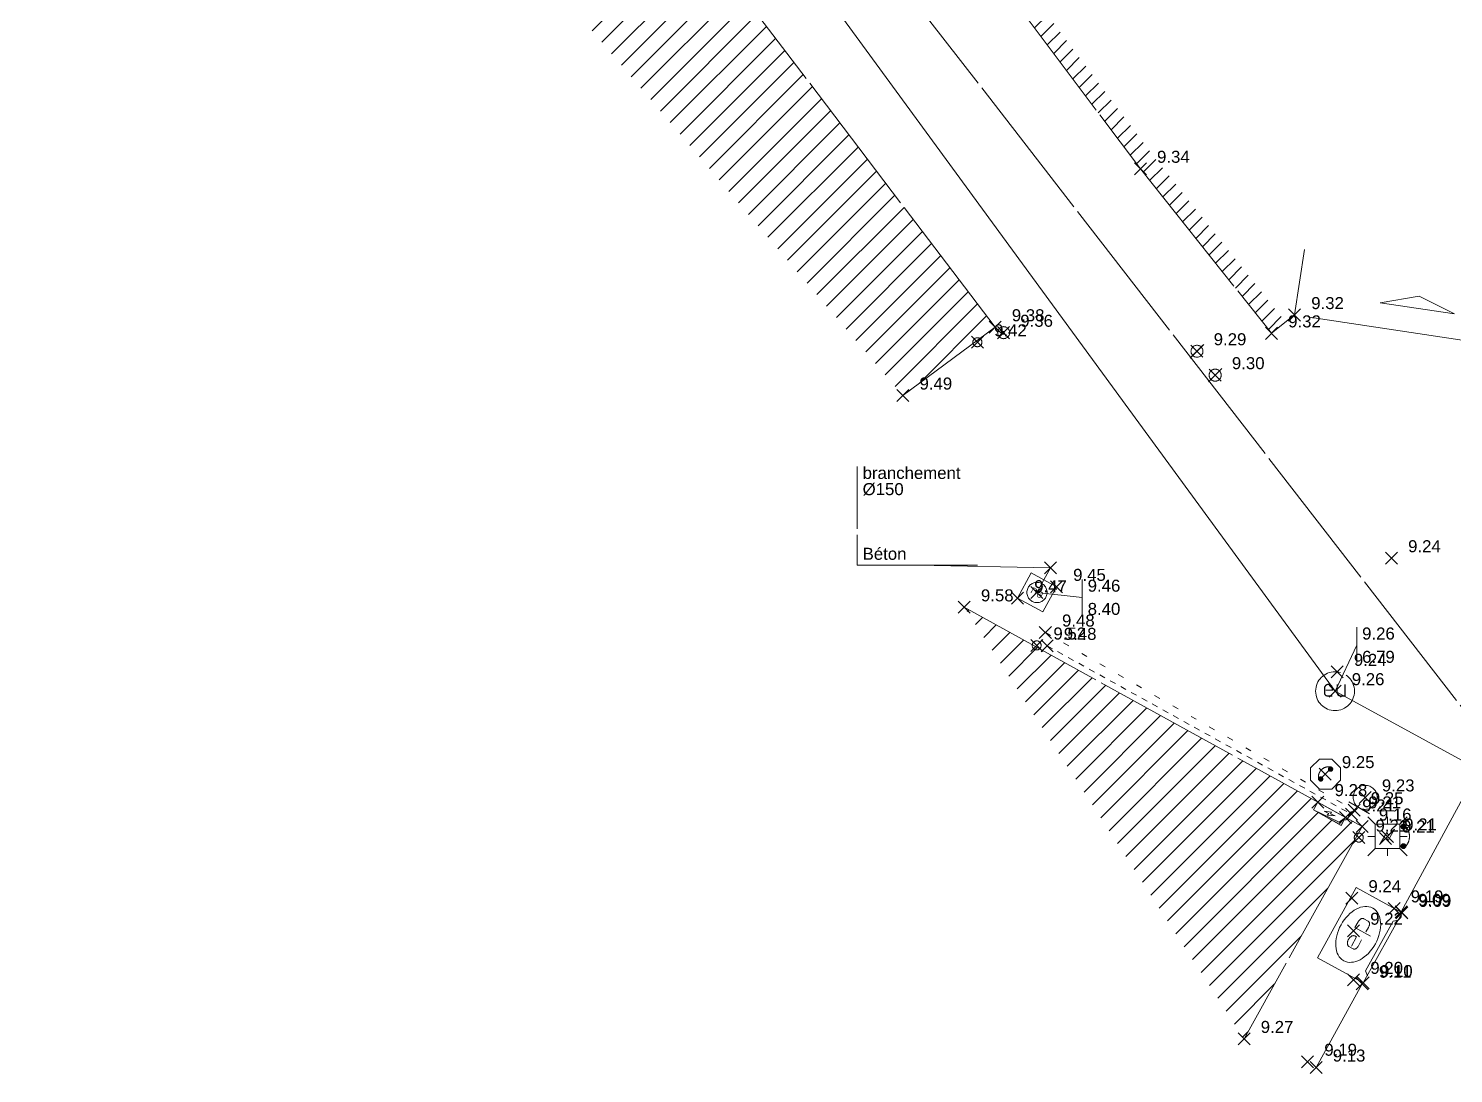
# Model space of a CAD drawing. Header units: metres. Extents: x 1232176 to 1232774, y 7198915 to 7199601.
# Drawn here: x 1232629.72 to 1232653.45, y 7199447.93 to 7199465.32 of the extents above; entities that cross this region are included whole.
import ezdxf
from ezdxf.enums import TextEntityAlignment as Align

# ---------------------------------------------------------------- set-up
doc = ezdxf.new("R2010")
doc.units = ezdxf.units.M
doc.header["$PDMODE"] = 3
doc.header["$PDSIZE"] = 0.1
for name, pattern in [('LL_0822', [2.5, 2.5, 0]), ('LL_0824', [0.35, 0.1, -0.25]), ('LL_0827', [0.2, 0.1, -0.1]), ('RL_1105', [2.5, 2.5, 0]), ('SL_1144', [2.5, 2.5, 0]), ('Socle_Continu', [2.5, 2.5, 0]), ('YL_2901', [2.5, 2.5, 0])]:
    doc.linetypes.add(name, pattern=pattern)
for name, color, linetype, lineweight in [('BATIH_SCS', 201, 'Socle_Continu', 13), ('CLOTH_SCS', 212, 'Socle_Continu', 13), ('CLOTU_SCS', 212, 'Socle_Continu', 13), ('EAUPO_SCS', 140, 'Socle_Continu', 13), ('ELECT_SCS', 1, 'Socle_Continu', 13), ('MOBUR_SCS', 251, 'Socle_Continu', 13), ('SIGNV_SCS', 20, 'Socle_Continu', 13), ('SIGTA_SCI', 7, 'Socle_Continu', 13), ('SIGTO_SCI', 255, 'Socle_Continu', 13), ('TELEC_SCS', 3, 'Socle_Continu', 13), ('VOIRI_SCS', 7, 'Socle_Continu', 13)]:
    doc.layers.add(name, color=color, linetype=linetype, lineweight=lineweight)
for name, color, linetype, lineweight, true_color in [('BATIM_SCS', 7, 'Socle_Continu', 13, 0xdf7fff), ('EAUPL_PSS', 5, 'Socle_Continu', 13, 0x0000ff), ('EAUUS_PSI', 7, 'Socle_Continu', 13, 0x7f3f00), ('EAUUS_SCI', 7, 'Socle_Continu', 13, 0x7f3f00), ('EAUUS_SCS', 7, 'Socle_Continu', 13, 0x7f3f00), ('EAUUS_SCT', 7, 'Socle_Continu', 13, 0x7f3f00), ('SIGTS_PSS', 7, 'Socle_Continu', 13, 0x9966cc)]:
    doc.layers.add(name, color=color, linetype=linetype, lineweight=lineweight, true_color=true_color)
doc.styles.add('Reseaux', font='arial.ttf')
doc.styles.get("Standard").update_dxf_attribs({"font": 'arial.ttf'})
doc.linetypes.add('CL_0181', pattern='A,3,-0.15,0.4,-0.381,["eu",Standard,S=0.254,R=0,X=-0.2,Y=-0.1],-0.381,0.4,-0.15', length=4.862)
pattern_1 = [(45, (0, 0), (-0.176776695297, 0.176776695297), [])]

# ---------------------------------------------------------------- blocks, each defined once
blk = doc.blocks.new('YP_1521')
at = {"layer": 'SIGTO_SCI', "color": 7, "linetype": 'Socle_Continu'}
blk.add_point((0, 0), dxfattribs=at)
at = {"layer": 'SIGTA_SCI', "linetype": 'Socle_Continu'}
blk.add_attdef('ALT', (0.278, 0.099), '', height=0.2, dxfattribs=at)
at = {"layer": 'SIGTA_SCI', "linetype": 'Socle_Continu', "flags": 9}
blk.add_attdef('CALQUE_ALT', (1.69, -1.18), '', height=0.2, dxfattribs=at)
at = {"layer": 'SIGTO_SCI', "linetype": 'Socle_Continu', "flags": 9}
for tag, p in [('ID', (1.69, 0.105)), ('NATURE', (1.69, -0.216)), ('FAMILLE', (1.69, -0.538)), ('CALQUE', (1.69, -0.859)), ('PCRS', (1.69, -1.823))]:
    blk.add_attdef(tag, p, '', height=0.2, dxfattribs=at)
blk = doc.blocks.new('AP_0001')
at = {"layer": 'EAUPO_SCS', "linetype": 'Socle_Continu'}
blk.add_line((0.113, 0.113), (-0.113, -0.113), dxfattribs=at)
blk.add_circle((0, 0), 0.1, dxfattribs=at)
at = {"layer": 'EAUPO_SCS', "linetype": 'Socle_Continu', "flags": 9}
for tag, p in [('ID', (0.809, 0.507)), ('NATURE', (0.809, 0.186)), ('FAMILLE', (0.809, -0.135)), ('CALQUE', (0.809, -0.456)), ('PCRS', (0.809, -0.778))]:
    blk.add_attdef(tag, p, '', height=0.2, dxfattribs=at)
blk = doc.blocks.new('BP_2056')
at = {"layer": 'EAUPL_PSS', "linetype": 'Socle_Continu'}
blk.add_lwpolyline([(0, 0), (1, -0.003), (1, 1), (0, 1)], close=True, dxfattribs=at)
at = {"layer": 'EAUPL_PSS', "linetype": 'Socle_Continu', "const_width": 0.025, "flags": 128}
for points in [[(0.462, 0.426), (0.368, 0.426, -0.424), (0.312, 0.482), (0.312, 0.576, -0.997785), (0.462, 0.576), (0.462, 0.539), (0.331, 0.539)], [(0.555, 0.313), (0.555, 0.651), (0.639, 0.651, -0.410802), (0.705, 0.585), (0.705, 0.488, -0.396178), (0.639, 0.426), (0.574, 0.426)]]:
    blk.add_lwpolyline(points, format="xyb", dxfattribs=at)
at = {"layer": 'EAUPL_PSS', "linetype": 'Socle_Continu', "flags": 128}
blk.add_lwpolyline([(0.898, -0.003), (0.854, 0.073), (0.146, 0.073), (0.103, -0.003)], dxfattribs=at)
at = {"layer": 'EAUPL_PSS', "linetype": 'Socle_Continu'}
blk.add_circle((0.5, 0.534), 0.375, dxfattribs=at)
at = {"layer": 'EAUPL_PSS', "linetype": 'Socle_Continu', "flags": 9}
for tag, p in [('ID', (1.823, 0.982)), ('NATURE', (1.823, 0.661)), ('FAMILLE', (1.823, 0.34)), ('CALQUE', (1.823, 0.018)), ('PCRS', (1.823, -0.303)), ('TYPE', (1.823, -0.624))]:
    blk.add_attdef(tag, p, '', height=0.2, dxfattribs=at)
blk = doc.blocks.new('HP_0569')
at = {"layer": 'SIGNV_SCS', "linetype": 'Socle_Continu'}
blk.add_line((-0.2, -0.2), (0.2, -0.2), dxfattribs=at)
blk.add_circle((0, 0), 0.2, dxfattribs=at)
at = {"layer": 'SIGNV_SCS', "linetype": 'Socle_Continu', "flags": 9}
for tag, p in [('ID', (0.713, 0.595)), ('NATURE', (0.713, 0.273)), ('FAMILLE', (0.713, -0.048)), ('CALQUE', (0.713, -0.369)), ('PCRS', (0.713, -0.69))]:
    blk.add_attdef(tag, p, '', height=0.2, dxfattribs=at)
blk = doc.blocks.new('CP_0161')
at = {"layer": 'EAUUS_SCS', "linetype": 'Socle_Continu', "const_width": 0.0333, "flags": 128}
for points in [[(-0.071, -0.125), (-0.195, -0.125, -0.405328), (-0.27, -0.05), (-0.27, 0.075, -0.999132), (-0.071, 0.075), (-0.071, 0.025), (-0.245, 0.025)], [(0.054, 0.175), (0.054, -0.038, 0.410802), (0.141, -0.125), (0.253, -0.125), (0.253, 0.175)]]:
    blk.add_lwpolyline(points, format="xyb", dxfattribs=at)
at = {"layer": 'EAUUS_SCS', "linetype": 'Socle_Continu'}
blk.add_circle((0, 0), 0.5, dxfattribs=at)
at = {"layer": 'EAUUS_SCS', "linetype": 'Socle_Continu', "flags": 9}
for tag, p in [('ID', (0.989, 0.577)), ('NATURE', (0.989, 0.255)), ('FAMILLE', (0.989, -0.066)), ('CALQUE', (0.989, -0.387)), ('PCRS', (0.989, -0.709)), ('TYPE', (0.989, -1.03))]:
    blk.add_attdef(tag, p, '', height=0.2, dxfattribs=at)
blk = doc.blocks.new('CP_0163')
at = {"layer": 'EAUUS_SCS', "linetype": 'Socle_Continu'}
blk.add_lwpolyline([(0, 0), (1, 0), (1, 1), (0, 1)], close=True, dxfattribs=at)
at = {"layer": 'EAUUS_SCS', "linetype": 'Socle_Continu', "const_width": 0.0235, "flags": 128}
for points in [[(0.45, 0.412), (0.362, 0.412, -0.405328), (0.31, 0.465), (0.31, 0.553, -0.999132), (0.45, 0.553), (0.45, 0.518), (0.327, 0.518)], [(0.538, 0.624), (0.538, 0.474, 0.410802), (0.6, 0.412), (0.679, 0.412), (0.679, 0.624)]]:
    blk.add_lwpolyline(points, format="xyb", dxfattribs=at)
at = {"layer": 'EAUUS_SCS', "linetype": 'Socle_Continu'}
blk.add_circle((0.5, 0.5), 0.353, dxfattribs=at)
at = {"layer": 'EAUUS_SCS', "linetype": 'Socle_Continu', "flags": 9}
for tag, p in [('ID', (1.381, 1.06)), ('NATURE', (1.381, 0.739)), ('FAMILLE', (1.381, 0.417)), ('CALQUE', (1.381, 0.096)), ('TYPE', (1.381, -0.546)), ('PCRS', (1.381, -0.225))]:
    blk.add_attdef(tag, p, '', height=0.2, dxfattribs=at)
blk = doc.blocks.new('FP_0406')
at = {"layer": 'ELECT_SCS', "linetype": 'Socle_Continu'}
blk.add_hatch(color=256, dxfattribs=at).paths.add_polyline_path([(0, 0), (0, 0.286), (1, 0.286), (0.1, 0.229)])
at = {"layer": 'ELECT_SCS', "linetype": 'Socle_Continu', "flags": 128}
blk.add_lwpolyline([(0, 0.286), (0, 0), (1, 0), (1, 0.286)], close=True, dxfattribs=at)
at = {"layer": 'ELECT_SCS', "linetype": 'Socle_Continu'}
blk.add_lwpolyline([(0, 0), (0, 0.286), (1, 0.286), (0.1, 0.229)], close=True, dxfattribs=at)
at = {"layer": 'ELECT_SCS', "linetype": 'Socle_Continu', "flags": 128}
blk.add_lwpolyline([(0.689, 0.161), (0.466, 0.074), (0.473, 0.136), (0.314, 0.12), (0.54, 0.215), (0.526, 0.147), (0.689, 0.161)], dxfattribs=at)
at = {"layer": 'ELECT_SCS', "linetype": 'Socle_Continu', "flags": 9}
for tag, p in [('NATURE', (1.244, 0.357)), ('ID', (1.244, 0.678)), ('FAMILLE', (1.244, 0.035)), ('CALQUE', (1.244, -0.286)), ('PCRS', (1.244, -0.607))]:
    blk.add_attdef(tag, p, '', height=0.2, dxfattribs=at)
blk = doc.blocks.new('IP_0641')
at = {"layer": 'TELEC_SCS', "linetype": 'Socle_Continu'}
h = blk.add_hatch(color=256, dxfattribs=at)
edge = h.paths.add_edge_path()
edge.add_ellipse((0.09, 0.082), major_axis=(0.0254, 0.0254), ratio=1, start_angle=269.1533, end_angle=449.1533, ccw=False)
edge.add_ellipse((0.09, 0.082), major_axis=(0.0254, 0.0254), ratio=1, start_angle=89.1533, end_angle=269.1533, ccw=False)
h = blk.add_hatch(color=256, dxfattribs=at)
edge = h.paths.add_edge_path()
edge.add_ellipse((-0.074, -0.082), major_axis=(0.0254, 0.0254), ratio=1, start_angle=269.0978, end_angle=449.0978, ccw=False)
edge.add_ellipse((-0.074, -0.082), major_axis=(0.0254, 0.0254), ratio=1, start_angle=89.0978, end_angle=269.0978, ccw=False)
at = {"layer": 'TELEC_SCS', "linetype": 'Socle_Continu', "flags": 128}
blk.add_lwpolyline([(0.109, -0.25), (0.257, -0.102), (0.257, 0.102), (0.109, 0.25), (-0.094, 0.25), (-0.243, 0.102), (-0.243, -0.102), (-0.094, -0.25)], close=True, dxfattribs=at)
at = {"layer": 'TELEC_SCS', "linetype": 'Socle_Continu'}
for points in [[(0.09, 0.118, 0.04668), (0.058, 0.121, 0.098491), (-0.007, 0.108, 0.098491), (-0.063, 0.071, 0.098491), (-0.1, 0.015, 0.098491), (-0.113, -0.05, 0.04668), (-0.11, -0.082, 0.098491)], [(0.065, 0.108, 0.003694), (0.065, 0.107, 0.098491), (0.057, 0.096, 0.098491), (0.054, 0.082, 0.098491), (0.057, 0.068, 0.098491), (0.065, 0.057, 0.098491), (0.076, 0.049, 0.098491), (0.09, 0.046, 0.098491), (0.104, 0.049, 0.094763), (0.115, 0.056, 0.098491)], [(0.115, 0.056, 0.003694), (0.115, 0.057, 0.098491), (0.123, 0.068, 0.098491), (0.126, 0.082, 0.098491), (0.123, 0.096, 0.098491), (0.115, 0.107, 0.098491), (0.104, 0.115, 0.098491), (0.09, 0.118, 0.098491), (0.076, 0.115, 0.094763), (0.065, 0.108, 0.098491)], [(-0.099, -0.056, 0.003937), (-0.1, -0.057, 0.098491), (-0.107, -0.068, 0.098491), (-0.11, -0.082, 0.098491), (-0.107, -0.096, 0.098491), (-0.1, -0.107, 0.098491), (-0.088, -0.115, 0.098491), (-0.074, -0.118, 0.098491), (-0.06, -0.115, 0.094518), (-0.049, -0.108, 0.098491)], [(-0.049, -0.108, 0.003937), (-0.049, -0.107, 0.098491), (-0.041, -0.096, 0.098491), (-0.038, -0.082, 0.098491), (-0.041, -0.068, 0.098491), (-0.049, -0.057, 0.098491), (-0.06, -0.049, 0.098491), (-0.074, -0.046, 0.098491), (-0.088, -0.049, 0.094518), (-0.099, -0.056, 0.098491)]]:
    blk.add_lwpolyline(points, format="xyb", dxfattribs=at)
at = {"layer": 'TELEC_SCS', "linetype": 'Socle_Continu', "flags": 9}
for tag, p in [('ID', (0.795, 0.57)), ('NATURE', (0.795, 0.248)), ('FAMILLE', (0.795, -0.073)), ('CALQUE', (0.795, -0.394)), ('PCRS', (0.795, -0.715))]:
    blk.add_attdef(tag, p, '', height=0.2, dxfattribs=at)
blk = doc.blocks.new('FP_0404')
at = {"layer": 'ELECT_SCS', "linetype": 'Socle_Continu'}
h = blk.add_hatch(color=91, dxfattribs=at)
edge = h.paths.add_edge_path()
edge.add_ellipse((0.264, 0.162), major_axis=(-0.0287, 0.0287), ratio=1, start_angle=-135, end_angle=45, ccw=False)
edge.add_ellipse((0.264, 0.162), major_axis=(-0.0287, 0.0287), ratio=1, start_angle=45, end_angle=225, ccw=False)
h = blk.add_hatch(color=91, dxfattribs=at)
edge = h.paths.add_edge_path()
edge.add_ellipse((0.264, -0.163), major_axis=(-0.0287, 0.0287), ratio=1, start_angle=-135, end_angle=45, ccw=False)
edge.add_ellipse((0.264, -0.163), major_axis=(-0.0287, 0.0287), ratio=1, start_angle=45, end_angle=225, ccw=False)
at = {"layer": 'ELECT_SCS', "color": 193, "linetype": 'Socle_Continu'}
for p, q in [((-0.325, 0.325), (-0.203, 0.203)), ((0, 0.203), (0, 0.325)), ((0.203, 0.203), (0.325, 0.325)), ((-0.203, 0), (-0.325, 0)), ((-0.203, -0.203), (-0.325, -0.325)), ((0, -0.203), (0, -0.325)), ((0.203, 0), (0.325, 0)), ((0.325, -0.325), (0.203, -0.203))]:
    blk.add_line(p, q, dxfattribs=at)
at = {"layer": 'ELECT_SCS', "color": 91, "linetype": 'Socle_Continu', "flags": 128}
blk.add_lwpolyline([(-0.203, -0.203), (0.203, -0.203), (0.203, 0.203), (-0.203, 0.203)], close=True, dxfattribs=at)
at = {"layer": 'ELECT_SCS', "linetype": 'Socle_Continu', "flags": 128}
blk.add_lwpolyline([(-0.119, -0.115), (-0.014, 0.066), (0.015, 0.019), (0.115, 0.117), (0.012, -0.071), (-0.016, -0.017), (-0.119, -0.115)], dxfattribs=at)
at = {"layer": 'ELECT_SCS', "color": 91, "linetype": 'Socle_Continu'}
for points in [[(0.305, 0.162, 0.098491), (0.302, 0.178, 0.098491), (0.293, 0.191, 0.098491), (0.28, 0.2, 0.098491), (0.264, 0.203, 0.098491), (0.249, 0.2, 0.098491), (0.235, 0.191, 0.098491), (0.227, 0.178, 0.098491), (0.223, 0.162, 0.098491)], [(0.223, 0.162, 0.098491), (0.227, 0.147, 0.098491), (0.235, 0.134, 0.098491), (0.249, 0.125, 0.098491), (0.264, 0.122, 0.098491), (0.28, 0.125, 0.098491), (0.293, 0.134, 0.098491), (0.302, 0.147, 0.098491), (0.305, 0.162, 0.098491)], [(0.305, -0.163, 0.081301), (0.347, -0.095, 0.098491), (0.366, 0, 0.098491), (0.347, 0.095, 0.081301), (0.305, 0.162, 0.098491)], [(0.305, -0.163, 0.098491), (0.302, -0.147, 0.098491), (0.293, -0.134, 0.098491), (0.28, -0.125, 0.098491), (0.264, -0.122, 0.098491), (0.249, -0.125, 0.098491), (0.235, -0.134, 0.098491), (0.227, -0.147, 0.098491), (0.223, -0.163, 0.098491)], [(0.223, -0.163, 0.098491), (0.227, -0.178, 0.098491), (0.235, -0.191, 0.098491), (0.249, -0.2, 0.098491), (0.264, -0.203, 0.098491), (0.28, -0.2, 0.098491), (0.293, -0.191, 0.098491), (0.302, -0.178, 0.098491), (0.305, -0.163, 0.098491)]]:
    blk.add_lwpolyline(points, format="xyb", dxfattribs=at)
at = {"layer": 'ELECT_SCS', "linetype": 'Socle_Continu', "flags": 9}
for tag, p in [('ID', (0.868, 0.47)), ('NATURE', (0.868, 0.148)), ('FAMILLE', (0.868, -0.173)), ('CALQUE', (0.868, -0.494)), ('PCRS', (0.868, -0.815))]:
    blk.add_attdef(tag, p, '', height=0.2, dxfattribs=at)
blk = doc.blocks.new('SP_1161')
at = {"layer": 'CLOTU_SCS', "linetype": 'Socle_Continu'}
for p, q in [((0, 0), (0, 0.2745)), ((1, 0.2745), (1, 0)), ((0.5, 0.1545), (0.3438, 0.103)), ((0.6563, 0.103), (0.5, 0.1545)), ((0.3438, 0.103), (0.6563, 0.103)), ((0.0625, 0), (0.9375, 0))]:
    blk.add_line(p, q, dxfattribs=at)
at = {"layer": 'CLOTU_SCS', "linetype": 'Socle_Continu', "flags": 9}
for tag, p in [('ID', (1.3598, 0.3853)), ('NATURE', (1.3598, 0.0641)), ('FAMILLE', (1.3598, -0.2572)), ('CALQUE', (1.3598, -0.5785)), ('PCRS', (1.3598, -0.8998))]:
    blk.add_attdef(tag, p, '', height=0.2, dxfattribs=at)
blk = doc.blocks.new('BP_2058')
at = {"layer": 'EAUPL_PSS', "linetype": 'Socle_Continu'}
blk.add_circle((0, 0), 0.075, dxfattribs=at)
at = {"layer": 'EAUPL_PSS', "linetype": 'Socle_Continu', "flags": 9}
for tag, p in [('ID', (0.501, -0.1)), ('NATURE', (0.501, -0.421)), ('FAMILLE', (0.501, -0.742)), ('CALQUE', (0.501, -1.064)), ('PCRS', (0.501, -1.385))]:
    blk.add_attdef(tag, p, '', height=0.2, dxfattribs=at)
blk = doc.blocks.new('NP_0932')
at = {"layer": 'MOBUR_SCS', "linetype": 'Socle_Continu', "flags": 128}
blk.add_lwpolyline([(0, 0.025), (0.025, -0.025), (-0.025, -0.025)], close=True, dxfattribs=at)
at = {"layer": 'MOBUR_SCS', "linetype": 'Socle_Continu'}
blk.add_circle((0, 0), 0.1, dxfattribs=at)
at = {"layer": 'MOBUR_SCS', "linetype": 'Socle_Continu', "flags": 9}
for tag, p in [('ID', (0.745, 0.561)), ('NATURE', (0.745, 0.24)), ('FAMILLE', (0.745, -0.081)), ('CALQUE', (0.745, -0.402)), ('PCRS', (0.745, -0.724))]:
    blk.add_attdef(tag, p, '', height=0.2, dxfattribs=at)
blk = doc.blocks.new('*U82')
at = {"layer": 'EAUUS_PSI', "linetype": 'Socle_Continu'}
blk.add_line((0.36, 0.763), (0, 0), dxfattribs=at)
at = {"layer": 'EAUUS_PSI', "linetype": 'Socle_Continu', "flags": 128}
blk.add_lwpolyline([(0.36, 0.463), (0.36, 1.063)], dxfattribs=at)
at = {"layer": 'EAUUS_PSI', "linetype": 'Socle_Continu'}
blk.add_point((0, 0), dxfattribs=at)
for tag, p in [('TAMPON', (0.45, 0.959)), ('RADIER', (0.45, 0.571))]:
    blk.add_attdef(tag, text='', height=0.2, dxfattribs=at).set_placement(p, align=Align.MIDDLE_LEFT)
at = {"layer": 'EAUUS_PSI', "linetype": 'Socle_Continu', "style": 'Reseaux', "flags": 9}
for tag, p in [('ID', (2.525, 0.541)), ('NATURE', (2.525, 0.22))]:
    blk.add_attdef(tag, p, '', height=0.2, dxfattribs=at)
at = {"layer": 'EAUUS_PSI', "linetype": 'Socle_Continu', "flags": 9}
for tag, p in [('CALQUE', (2.151, 0.34)), ('FAMILLE', (2.525, -0.101))]:
    blk.add_attdef(tag, p, '', height=0.2, dxfattribs=at)
blk = doc.blocks.new('*U81')
at = {"layer": 'EAUUS_SCI', "linetype": 'Socle_Continu'}
blk.add_line((-2.218, 0.048), (0, 0), dxfattribs=at)
at = {"layer": 'EAUUS_SCI', "linetype": 'Socle_Continu', "flags": 128}
blk.add_lwpolyline([(-1.218, 0.048), (-3.218, 0.048), (-3.218, 1.687)], dxfattribs=at)
at = {"layer": 'EAUUS_SCI', "linetype": 'Socle_Continu'}
blk.add_point((0, 0), dxfattribs=at)
for tag, p in [('TYPE', (-3.129, 1.481)), ('DIAM', (-3.129, 1.211)), ('NBR', (-3.129, 0.933)), ('LARG', (-3.129, 0.667)), ('HAUT', (-3.129, 0.401)), ('MATER', (-3.129, 0.135))]:
    blk.add_attdef(tag, p, '', height=0.2, dxfattribs=at)
at = {"layer": 'EAUUS_SCI', "linetype": 'Socle_Continu', "flags": 9}
for tag, p in [('ID', (2.47, 1.418)), ('NATURE', (2.47, 1.097)), ('FAMILLE', (2.47, 0.776)), ('CALQUE', (2.47, 0.454))]:
    blk.add_attdef(tag, p, '', height=0.2, dxfattribs=at)
blk = doc.blocks.new('*U83')
at = {"layer": 'EAUUS_PSI', "linetype": 'Socle_Continu'}
blk.add_line((0.754, -0.082), (0, 0), dxfattribs=at)
at = {"layer": 'EAUUS_PSI', "linetype": 'Socle_Continu', "flags": 128}
blk.add_lwpolyline([(0.754, -0.382), (0.754, 0.218)], dxfattribs=at)
at = {"layer": 'EAUUS_PSI', "linetype": 'Socle_Continu'}
blk.add_point((0, 0), dxfattribs=at)
at = {"layer": 'EAUUS_PSI', "linetype": 'Socle_Continu', "style": 'Reseaux', "flags": 9}
for tag, p in [('ID', (2.525, 0.541)), ('NATURE', (2.525, 0.22))]:
    blk.add_attdef(tag, p, '', height=0.2, dxfattribs=at)
at = {"layer": 'EAUUS_PSI', "linetype": 'Socle_Continu'}
for tag, p in [('TAMPON', (0.844, 0.113)), ('RADIER', (0.844, -0.274))]:
    blk.add_attdef(tag, text='', height=0.2, dxfattribs=at).set_placement(p, align=Align.MIDDLE_LEFT)
at = {"layer": 'EAUUS_PSI', "linetype": 'Socle_Continu', "flags": 9}
for tag, p in [('FAMILLE', (2.525, -0.101)), ('CALQUE', (2.546, -0.505))]:
    blk.add_attdef(tag, p, '', height=0.2, dxfattribs=at)

msp = doc.modelspace()

# ---------------------------------------------------------------- hatches: boundary and pattern name
at = {"layer": 'BATIH_SCS', "linetype": 'Socle_Continu'}
h = msp.add_hatch(dxfattribs=at)
h.set_pattern_fill('RL_1107', color=256, pattern_type=2)
h.set_pattern_definition(pattern_1)
h.paths.add_polyline_path([(1232637.608, 7199470.878), (1232632.264, 7199477.927), (1232629.873, 7199476.114), (1232644.28, 7199459.212), (1232645.817, 7199460.349), (1232641.58, 7199465.92), (1232641.453, 7199465.826)])
h = msp.add_hatch(dxfattribs=at)
h.set_pattern_fill('RL_1107', color=256, pattern_type=2)
h.set_pattern_definition(pattern_1)
h.paths.add_polyline_path([(1232651.928, 7199452.039), (1232651.652, 7199452.191), (1232651.651, 7199452.19), (1232651.578, 7199452.059), (1232651.118, 7199452.315), (1232651.19, 7199452.445), (1232645.303, 7199455.687), (1232649.961, 7199448.505)])
at = {"layer": 'CLOTH_SCS', "linetype": 'Socle_Continu'}
h = msp.add_hatch(dxfattribs=at)
h.set_pattern_fill('SL_1144', color=256, pattern_type=2)
h.set_pattern_definition([(45, (0, 0), (-0.1237436867076, 0.1237436867076), [])])
h.paths.add_polyline_path([(1232641.554, 7199472.376), (1232634.682, 7199481.54), (1232631.047, 7199486.347), (1232630.807, 7199486.166), (1232634.443, 7199481.359), (1232641.314, 7199472.196), (1232648.235, 7199462.986), (1232650.418, 7199460.247), (1232650.653, 7199460.433), (1232648.472, 7199463.169)])

# ---------------------------------------------------------------- linework, layer by layer
at = {"layer": 'BATIM_SCS', "linetype": 'RL_1105'}
for points in [[(1232644.28, 7199459.212, 9.49), (1232645.817, 7199460.349, 9.38), (1232641.58, 7199465.92, 9.45), (1232641.453, 7199465.826, 9.45), (1232637.608, 7199470.878, 9.43), (1232632.264, 7199477.927, 9.33)], [(1232645.303, 7199455.687, 9.58), (1232651.928, 7199452.039, 9.16), (1232649.961, 7199448.505, 9.27)]]:
    msp.add_polyline3d(points, dxfattribs=at)
at = {"layer": 'CLOTU_SCS', "linetype": 'SL_1144'}
for points in [[(1232630.807, 7199486.166, 9.29), (1232634.443, 7199481.359, 9.39), (1232641.314, 7199472.196, 9.37), (1232648.235, 7199462.986, 9.34), (1232650.418, 7199460.247, 9.32)], [(1232650.418, 7199460.247, 9.32), (1232650.802, 7199460.552, 9.32)]]:
    msp.add_polyline3d(points, dxfattribs=at)
at = {"layer": 'EAUUS_SCT', "linetype": 'CL_0181'}
for points in [[(1232651.477, 7199454.292, 6.79), (1232630.05, 7199483.572, 8.06)], [(1232646.514, 7199455.934, 8.4), (1232646.74, 7199456.343, 8.4)], [(1232651.477, 7199454.292, 6.79), (1232655.962, 7199451.845, 6.79)]]:
    msp.add_polyline3d(points, dxfattribs=at)
at = {"layer": 'SIGTS_PSS', "linetype": 'YL_2901'}
msp.add_polyline3d([(1232588.035, 7199526.334, 7.98), (1232604.168, 7199517.749, 8.37), (1232654.031, 7199453.452, 9.16)], dxfattribs=at)
at = {"layer": 'VOIRI_SCS', "linetype": 'LL_0822'}
for points in [[(1232652.58, 7199450.618, 9.09), (1232653.674, 7199452.645, 9.12), (1232655.363, 7199455.709, 9.16), (1232657.964, 7199460.755, 9.24)], [(1232651.16, 7199448.028, 9.13), (1232651.929, 7199449.423, 9.11)]]:
    msp.add_polyline3d(points, dxfattribs=at)
at = {"layer": 'VOIRI_SCS', "linetype": 'LL_0824'}
msp.add_polyline3d([(1232646.653, 7199455.269, 9.48), (1232651.794, 7199452.311, 9.25)], dxfattribs=at)
at = {"layer": 'VOIRI_SCS', "linetype": 'LL_0827'}
msp.add_polyline3d([(1232646.683, 7199455.046, 9.48), (1232651.753, 7199452.242, 9.21)], dxfattribs=at)

# ---------------------------------------------------------------- block references
at = {"layer": 'CLOTU_SCS', "linetype": 'Socle_Continu', "xscale": 4.007896413147271, "yscale": 4.007896413147271, "rotation": 351.4496489202867}
msp.add_blockref('SP_1161', (1232650.802, 7199460.552, 9.32), dxfattribs=at)
at = {"layer": 'EAUPL_PSS'}
for p in [(1232645.522, 7199460.099, 9.42), (1232646.509, 7199455.053, 9.52), (1232651.872, 7199451.854, 9.21)]:
    msp.add_blockref('BP_2058', p, dxfattribs=at)
at = {"layer": 'EAUPL_PSS', "linetype": 'Socle_Continu', "xscale": 1.333840242574446, "yscale": 0.8710985876685304, "rotation": 61.12411268361978}
msp.add_blockref('BP_2056', (1232651.947, 7199449.435, 9.1), dxfattribs=at)
at = {"layer": 'EAUPO_SCS', "linetype": 'Socle_Continu'}
for p in [(1232649.178, 7199459.949, 9.29), (1232649.481, 7199459.551, 9.3)]:
    msp.add_blockref('AP_0001', p, dxfattribs=at)
at = {"layer": 'EAUUS_PSI', "linetype": 'Socle_Continu'}
msp.add_blockref('*U83', (1232646.514, 7199455.934, 9.46), dxfattribs=at).add_auto_attribs({'TAMPON': '9.46', 'RADIER': '8.40'})
ref = msp.add_blockref('*U82', (1232651.477, 7199454.292, 9.26), dxfattribs=at)
ref.add_attrib('TAMPON', '9.26', dxfattribs={"linetype": 'Socle_Continu', "height": 0.2}).set_placement((1232651.927, 7199455.251), align=Align.MIDDLE_LEFT)
ref.add_attrib('RADIER', '6.79', dxfattribs={"linetype": 'Socle_Continu', "height": 0.2}).set_placement((1232651.927, 7199454.863), align=Align.MIDDLE_LEFT)
at = {"layer": 'EAUUS_SCI', "linetype": 'Socle_Continu'}
ref = msp.add_blockref('*U81', (1232646.74, 7199456.343), dxfattribs=at)
ref.add_attrib('TYPE', 'branchement', (1232643.611, 7199457.824), dxfattribs={"linetype": 'Socle_Continu', "height": 0.2})
ref.add_attrib('DIAM', 'Ø150', (1232643.611, 7199457.554), dxfattribs={"linetype": 'Socle_Continu', "height": 0.2})
ref.add_attrib('MATER', 'Béton', (1232643.611, 7199456.478), dxfattribs={"linetype": 'Socle_Continu', "height": 0.2})
at = {"layer": 'EAUUS_SCS', "linetype": 'Socle_Continu', "xscale": 0.477131937180563, "yscale": 0.477131937180563, "rotation": 151.3016384001003}
msp.add_blockref('CP_0163', (1232646.838, 7199456.029, 9.45), dxfattribs=at)
at = {"layer": 'EAUUS_SCS', "linetype": 'Socle_Continu', "xscale": 0.6475890289556044, "yscale": 0.6475890289556044}
msp.add_blockref('CP_0161', (1232651.477, 7199454.292, 9.26), dxfattribs=at)
at = {"layer": 'ELECT_SCS', "linetype": 'Socle_Continu', "xscale": 0.5265722890502492, "yscale": 0.5265722890502492, "rotation": 150.8713215524808}
msp.add_blockref('FP_0406', (1232651.651, 7199452.19, 9.21), dxfattribs=at)
at = {"layer": 'ELECT_SCS', "linetype": 'Socle_Continu'}
msp.add_blockref('FP_0404', (1232652.35, 7199451.875, 9.21), dxfattribs=at)
at = {"layer": 'MOBUR_SCS', "linetype": 'Socle_Continu'}
msp.add_blockref('NP_0932', (1232645.959, 7199460.258, 9.36), dxfattribs=at)
at = {"layer": 'SIGNV_SCS', "linetype": 'Socle_Continu', "rotation": 330.0919870884563}
msp.add_blockref('HP_0569', (1232651.978, 7199452.524, 9.23), dxfattribs=at)
at = {"layer": 'SIGTO_SCI', "linetype": 'Socle_Continu'}
ref = msp.add_blockref('YP_1521', (1232648.235, 7199462.986, 9.34), dxfattribs=at)
ref.add_attrib('ALT', '9.34', (1232648.513, 7199463.085, 9.34), dxfattribs={"layer": 'SIGTA_SCI', "linetype": 'Socle_Continu', "height": 0.2})
ref = msp.add_blockref('YP_1521', (1232650.802, 7199460.552, 9.32), dxfattribs=at)
ref.add_attrib('ALT', '9.32', (1232651.08, 7199460.65, 9.32), dxfattribs={"layer": 'SIGTA_SCI', "linetype": 'Socle_Continu', "height": 0.2})
ref = msp.add_blockref('YP_1521', (1232645.817, 7199460.349, 9.38), dxfattribs=at)
ref.add_attrib('ALT', '9.38', (1232646.095, 7199460.448, 9.38), dxfattribs={"layer": 'SIGTA_SCI', "linetype": 'Socle_Continu', "height": 0.2})
ref = msp.add_blockref('YP_1521', (1232645.959, 7199460.258, 9.36), dxfattribs=at)
ref.add_attrib('ALT', '9.36', (1232646.236, 7199460.356, 9.36), dxfattribs={"layer": 'SIGTA_SCI', "linetype": 'Socle_Continu', "height": 0.2})
ref = msp.add_blockref('YP_1521', (1232650.418, 7199460.247, 9.32), dxfattribs=at)
ref.add_attrib('ALT', '9.32', (1232650.696, 7199460.346, 9.32), dxfattribs={"layer": 'SIGTA_SCI', "linetype": 'Socle_Continu', "height": 0.2})
ref = msp.add_blockref('YP_1521', (1232645.522, 7199460.099, 9.42), dxfattribs=at)
ref.add_attrib('ALT', '9.42', (1232645.8, 7199460.197, 9.42), dxfattribs={"layer": 'SIGTA_SCI', "linetype": 'Socle_Continu', "height": 0.2})
ref = msp.add_blockref('YP_1521', (1232649.178, 7199459.949, 9.29), dxfattribs=at)
ref.add_attrib('ALT', '9.29', (1232649.456, 7199460.048, 9.29), dxfattribs={"layer": 'SIGTA_SCI', "linetype": 'Socle_Continu', "height": 0.2})
ref = msp.add_blockref('YP_1521', (1232649.481, 7199459.551, 9.3), dxfattribs=at)
ref.add_attrib('ALT', '9.30', (1232649.759, 7199459.65, 9.3), dxfattribs={"layer": 'SIGTA_SCI', "linetype": 'Socle_Continu', "height": 0.2})
ref = msp.add_blockref('YP_1521', (1232644.28, 7199459.212, 9.49), dxfattribs=at)
ref.add_attrib('ALT', '9.49', (1232644.558, 7199459.311, 9.49), dxfattribs={"layer": 'SIGTA_SCI', "linetype": 'Socle_Continu', "height": 0.2})
ref = msp.add_blockref('YP_1521', (1232652.415, 7199456.506, 9.24), dxfattribs=at)
ref.add_attrib('ALT', '9.24', (1232652.693, 7199456.604, 9.24), dxfattribs={"layer": 'SIGTA_SCI', "linetype": 'Socle_Continu', "height": 0.2})
ref = msp.add_blockref('YP_1521', (1232646.838, 7199456.029, 9.45), dxfattribs=at)
ref.add_attrib('ALT', '9.45', (1232647.116, 7199456.127, 9.45), dxfattribs={"layer": 'SIGTA_SCI', "linetype": 'Socle_Continu', "height": 0.2})
ref = msp.add_blockref('YP_1521', (1232645.303, 7199455.687, 9.58), dxfattribs=at)
ref.add_attrib('ALT', '9.58', (1232645.581, 7199455.786, 9.58), dxfattribs={"layer": 'SIGTA_SCI', "linetype": 'Socle_Continu', "height": 0.2})
ref = msp.add_blockref('YP_1521', (1232646.19, 7199455.839, 9.47), dxfattribs=at)
ref.add_attrib('ALT', '9.47', (1232646.468, 7199455.938, 9.47), dxfattribs={"layer": 'SIGTA_SCI', "linetype": 'Socle_Continu', "height": 0.2})
ref = msp.add_blockref('YP_1521', (1232646.653, 7199455.269, 9.48), dxfattribs=at)
ref.add_attrib('ALT', '9.48', (1232646.931, 7199455.367, 9.48), dxfattribs={"layer": 'SIGTA_SCI', "linetype": 'Socle_Continu', "height": 0.2})
ref = msp.add_blockref('YP_1521', (1232646.509, 7199455.053, 9.52), dxfattribs=at)
ref.add_attrib('ALT', '9.52', (1232646.787, 7199455.151, 9.52), dxfattribs={"layer": 'SIGTA_SCI', "linetype": 'Socle_Continu', "height": 0.2})
ref = msp.add_blockref('YP_1521', (1232646.683, 7199455.046, 9.48), dxfattribs=at)
ref.add_attrib('ALT', '9.48', (1232646.961, 7199455.145, 9.48), dxfattribs={"layer": 'SIGTA_SCI', "linetype": 'Socle_Continu', "height": 0.2})
ref = msp.add_blockref('YP_1521', (1232651.512, 7199454.614, 9.24), dxfattribs=at)
ref.add_attrib('ALT', '9.24', (1232651.79, 7199454.713, 9.24), dxfattribs={"layer": 'SIGTA_SCI', "linetype": 'Socle_Continu', "height": 0.2})
ref = msp.add_blockref('YP_1521', (1232651.477, 7199454.292, 9.26), dxfattribs=at)
ref.add_attrib('ALT', '9.26', (1232651.755, 7199454.391, 9.26), dxfattribs={"layer": 'SIGTA_SCI', "linetype": 'Socle_Continu', "height": 0.2})
ref = msp.add_blockref('YP_1521', (1232651.312, 7199452.912, 9.25), dxfattribs=at)
ref.add_attrib('ALT', '9.25', (1232651.59, 7199453.011, 9.25), dxfattribs={"layer": 'SIGTA_SCI', "linetype": 'Socle_Continu', "height": 0.2})
ref = msp.add_blockref('YP_1521', (1232651.978, 7199452.524, 9.23), dxfattribs=at)
ref.add_attrib('ALT', '9.23', (1232652.256, 7199452.623, 9.23), dxfattribs={"layer": 'SIGTA_SCI', "linetype": 'Socle_Continu', "height": 0.2})
ref = msp.add_blockref('YP_1521', (1232651.191, 7199452.446, 9.28), dxfattribs=at)
ref.add_attrib('ALT', '9.28', (1232651.469, 7199452.545, 9.28), dxfattribs={"layer": 'SIGTA_SCI', "linetype": 'Socle_Continu', "height": 0.2})
ref = msp.add_blockref('YP_1521', (1232651.794, 7199452.311, 9.25), dxfattribs=at)
ref.add_attrib('ALT', '9.25', (1232652.072, 7199452.41, 9.25), dxfattribs={"layer": 'SIGTA_SCI', "linetype": 'Socle_Continu', "height": 0.2})
ref = msp.add_blockref('YP_1521', (1232651.651, 7199452.19, 9.21), dxfattribs=at)
ref.add_attrib('ALT', '9.21', (1232651.929, 7199452.289, 9.21), dxfattribs={"layer": 'SIGTA_SCI', "linetype": 'Socle_Continu', "height": 0.2})
ref = msp.add_blockref('YP_1521', (1232651.753, 7199452.242, 9.21), dxfattribs=at)
ref.add_attrib('ALT', '9.21', (1232652.031, 7199452.341, 9.21), dxfattribs={"layer": 'SIGTA_SCI', "linetype": 'Socle_Continu', "height": 0.2})
ref = msp.add_blockref('YP_1521', (1232651.872, 7199451.854, 9.21), dxfattribs=at)
ref.add_attrib('ALT', '9.21', (1232652.15, 7199451.953, 9.21), dxfattribs={"layer": 'SIGTA_SCI', "linetype": 'Socle_Continu', "height": 0.2})
ref = msp.add_blockref('YP_1521', (1232651.928, 7199452.039, 9.16), dxfattribs=at)
ref.add_attrib('ALT', '9.16', (1232652.206, 7199452.138, 9.16), dxfattribs={"layer": 'SIGTA_SCI', "linetype": 'Socle_Continu', "height": 0.2})
ref = msp.add_blockref('YP_1521', (1232652.315, 7199451.84, 9.21), dxfattribs=at)
ref.add_attrib('ALT', '9.21', (1232652.593, 7199451.939, 9.21), dxfattribs={"layer": 'SIGTA_SCI', "linetype": 'Socle_Continu', "height": 0.2})
ref = msp.add_blockref('YP_1521', (1232652.35, 7199451.875, 9.21), dxfattribs=at)
ref.add_attrib('ALT', '9.21', (1232652.628, 7199451.974, 9.21), dxfattribs={"layer": 'SIGTA_SCI', "linetype": 'Socle_Continu', "height": 0.2})
ref = msp.add_blockref('YP_1521', (1232651.754, 7199450.846, 9.24), dxfattribs=at)
ref.add_attrib('ALT', '9.24', (1232652.032, 7199450.945, 9.24), dxfattribs={"layer": 'SIGTA_SCI', "linetype": 'Socle_Continu', "height": 0.2})
ref = msp.add_blockref('YP_1521', (1232652.459, 7199450.677, 9.19), dxfattribs=at)
ref.add_attrib('ALT', '9.19', (1232652.737, 7199450.776, 9.19), dxfattribs={"layer": 'SIGTA_SCI', "linetype": 'Socle_Continu', "height": 0.2})
ref = msp.add_blockref('YP_1521', (1232652.58, 7199450.618, 9.09), dxfattribs=at)
ref.add_attrib('ALT', '9.09', (1232652.858, 7199450.717, 9.09), dxfattribs={"layer": 'SIGTA_SCI', "linetype": 'Socle_Continu', "height": 0.2})
ref = msp.add_blockref('YP_1521', (1232652.591, 7199450.603, 9.09), dxfattribs=at)
ref.add_attrib('ALT', '9.09', (1232652.869, 7199450.702, 9.09), dxfattribs={"layer": 'SIGTA_SCI', "linetype": 'Socle_Continu', "height": 0.2})
ref = msp.add_blockref('YP_1521', (1232651.784, 7199450.305, 9.22), dxfattribs=at)
ref.add_attrib('ALT', '9.22', (1232652.062, 7199450.404, 9.22), dxfattribs={"layer": 'SIGTA_SCI', "linetype": 'Socle_Continu', "height": 0.2})
ref = msp.add_blockref('YP_1521', (1232651.786, 7199449.487, 9.2), dxfattribs=at)
ref.add_attrib('ALT', '9.20', (1232652.064, 7199449.586, 9.2), dxfattribs={"layer": 'SIGTA_SCI', "linetype": 'Socle_Continu', "height": 0.2})
ref = msp.add_blockref('YP_1521', (1232651.929, 7199449.423, 9.11), dxfattribs=at)
ref.add_attrib('ALT', '9.11', (1232652.207, 7199449.522, 9.11), dxfattribs={"layer": 'SIGTA_SCI', "linetype": 'Socle_Continu', "height": 0.2})
ref = msp.add_blockref('YP_1521', (1232651.947, 7199449.435, 9.1), dxfattribs=at)
ref.add_attrib('ALT', '9.10', (1232652.225, 7199449.534, 9.1), dxfattribs={"layer": 'SIGTA_SCI', "linetype": 'Socle_Continu', "height": 0.2})
ref = msp.add_blockref('YP_1521', (1232649.961, 7199448.505, 9.27), dxfattribs=at)
ref.add_attrib('ALT', '9.27', (1232650.239, 7199448.603, 9.27), dxfattribs={"layer": 'SIGTA_SCI', "linetype": 'Socle_Continu', "height": 0.2})
ref = msp.add_blockref('YP_1521', (1232651.02, 7199448.125, 9.19), dxfattribs=at)
ref.add_attrib('ALT', '9.19', (1232651.298, 7199448.224, 9.19), dxfattribs={"layer": 'SIGTA_SCI', "linetype": 'Socle_Continu', "height": 0.2})
ref = msp.add_blockref('YP_1521', (1232651.16, 7199448.028, 9.13), dxfattribs=at)
ref.add_attrib('ALT', '9.13', (1232651.438, 7199448.127, 9.13), dxfattribs={"layer": 'SIGTA_SCI', "linetype": 'Socle_Continu', "height": 0.2})
at = {"layer": 'TELEC_SCS', "linetype": 'Socle_Continu'}
msp.add_blockref('IP_0641', (1232651.312, 7199452.912, 9.25), dxfattribs=at)

doc.saveas('drawing.dxf')
